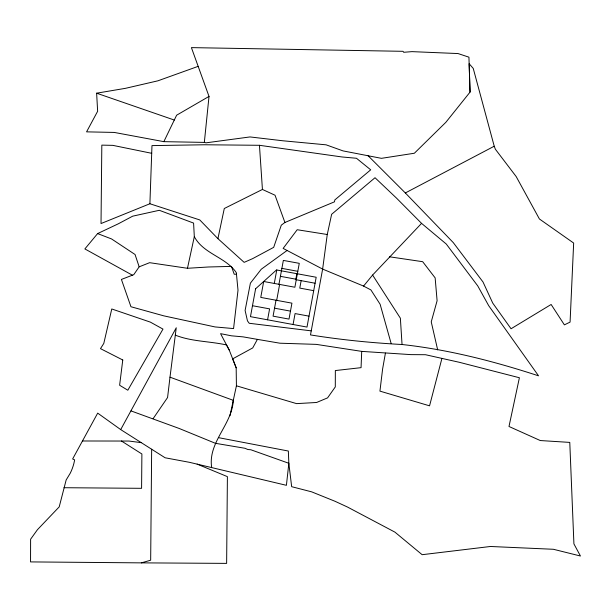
<?xml version="1.0" encoding="UTF-8"?>
<svg xmlns="http://www.w3.org/2000/svg" width="611" height="611" viewBox="0 0 611 611"><rect width="100%" height="100%" fill="white"/><g stroke="black" fill="none" stroke-linecap="round" stroke-linejoin="round"><path stroke-width="0.92" d="M211.673 467.514C207.755 442.204 232.065 424.76 233.295 400.335L169.995 377.178L176.243 327.779L120.703 429.594L165.123 457.784L189.471 462.321L286.406 485.317L288.843 463.283L288.346 451.04L218.623 437.675M151.658 449.238L150.673 560.211L141.385 562.868L30.55 561.906L30.611 539.215L37.431 529.714L59.206 506.878L66.164 479.956L70.242 473.227A48.437 48.437 0 0 0 74.45 460.908L74.626 459.839L72.633 458.968L97.691 413.128L120.703 429.594M149.894 203.753L151.979 145.609L204.685 144.769L259.446 145.296L342.053 156.974L356.48 158.272L370.701 169.827L334.805 199.95L334.492 201.821L284.917 222.48L281.297 225.161L273.69 247.348L252.633 258.636L244.148 262.356L217.921 238.657L199.774 219.937L149.894 203.753L101.021 223.55L101.823 145.128L112.821 145.357L151.704 153.308M361.704 351.378L361.063 367.662L335.347 370.556L335.294 386.916L327.58 397.868L316.605 402.481L296.572 403.627L236.419 385.801L236.174 367.799L232.676 358.856L252.725 347.919L257.399 339.372L279.914 343.206L316.246 344.375L361.704 351.378L410.867 354.624L425.493 354.716L459.319 362.292L519.396 377.751L508.994 426.486L540.284 440.546L569.773 442.402L573.92 543.897L580.45 556.018L553.421 549.281L490.45 546.486L422.14 554.696L394.905 532.12L347.483 507.038L335.004 501.272L311.641 491.84L291.653 486.684L288.843 463.283L250.823 449.757L247.86 449.52L244.95 448.275L215.393 443.303L179.16 428.456L131.029 410.913M204.334 142.401L209.015 96.423L191.411 47.62L403.061 51.316L403.672 52.286L411.997 51.637L458.036 53.554L468.935 57.174L470.058 92.085L445.831 122.337L414.365 153.239L381.417 158.333L343.077 150.909L326.121 144.83L282.832 140.774L250.006 136.933L206.044 142.829L204.334 142.401L163.847 141.653L114.265 132.427L86.571 131.854L97.638 111.263L96.63 93.193L125.476 88.328L157.921 80.812L198.124 66.362M169.995 377.178L167.567 397.54L153.109 418.672M327.259 234.502L322.631 269.084L310.495 334.92C340.892 339.808 371.358 342.863 402.046 344.505C448.619 349.591 494.062 361.3 538.535 375.826L488.708 305.691L477.771 285.933L446.274 244.033L421.559 223.366L396.463 198.079L375.017 177.725L331.636 214.293L327.259 234.502L297.198 229.728L283.137 248.41L322.631 269.084L363.568 286.078L370.915 289.935L380.118 304.255L391.116 343.405M385.426 353.074L382.608 369.006L379.935 391.124L429.556 405.834L441.898 358.504M267.58 319.813L269.596 308.876L252.48 305.721M274.293 283.389L276.768 269.986M276.012 300.23L273.071 316.154L289.003 319.095L291.936 303.163L260.76 297.412L263.692 281.488L294.876 287.239L299.275 263.341L283.351 260.408L278.944 284.298M276.684 300.352L279.624 284.421M296.87 273.69L295.77 279.662L315.085 283.229M293.066 324.51L295.082 313.573L309.013 316.147M301.154 280.655L299.78 288.094L313.71 290.66M194.313 236.648C203.44 253.962 225.726 257.017 236.32 272.651L238.007 290.217L233.57 328.581L215.019 326.931L163.733 315.834L130.953 306.737L121.413 279.441L133.748 274.675L139.163 266.831L149.626 262.684L187.47 268.282L194.313 236.648L193.588 223.084L159.295 210.299L132.686 216.172L118.282 223.817L97.615 233.585L84.868 248.921L132.404 275.194M217.921 238.657L224.29 208.504L262.432 189.456L275.034 195.222L284.917 222.48M229.973 415.763L236.419 385.801M163.847 141.653L176.632 115.204L209.015 96.423M363.568 286.078L372.603 275.049L421.559 223.366M287.086 250.472L261.264 269.222L250.388 283.168L245.103 310.457L247.455 320.859L249.212 323.272L311.243 330.864M470.058 92.085L469.126 63.704L473.242 68.417L494.23 146.22L405.337 192.954L368.12 155.759M187.47 268.282L208.55 266.984L231.462 266.388L234.212 274.24L236.472 274.24M82.462 440.989L128.997 441.05L141.263 442.647M141.385 562.868L226.635 563.38L227.399 476.633L197.139 464.116M63.979 487.715L141.592 488.319L141.889 453.981L121.421 440.989M389.543 256.803L422.682 261.699L435.147 277.883L437.102 300.742L431.244 321.875L437.667 349.866M257.399 339.372L243.094 336.867L231.386 335.806L220.571 333.659L229.27 350.141L236.174 367.799M281.885 268.374L297.809 271.307M280.411 276.332L296.343 279.273M274.538 308.188L290.469 311.129M96.63 93.193L174.334 120.054M97.615 233.585L111.538 238.932L135.054 254.504L139.163 266.831M175.311 335.134C191.556 341.641 209.626 341.167 226.536 344.955L229.27 350.141M405.337 192.954L453.278 242.605L483.026 282.015L492.764 303.132L511.048 328.764L551.137 304.477L564.381 324.861L570.078 322.104L573.66 243.048L539.421 218.99L516.173 176.556L495.391 149.252L494.23 146.22M372.603 275.049L400.365 318.186L402.046 344.505M259.446 145.296L262.432 189.456M122.765 359.986L119.619 385.243L127.821 390.223L162.984 329.1L150.352 322.119L111.767 308.975L103.801 343.397L100.487 348.644L122.765 359.986M255.612 288.766L250.464 316.658L306.997 327.076L316.185 277.249L276.523 269.94L255.612 288.766"/></g></svg>
